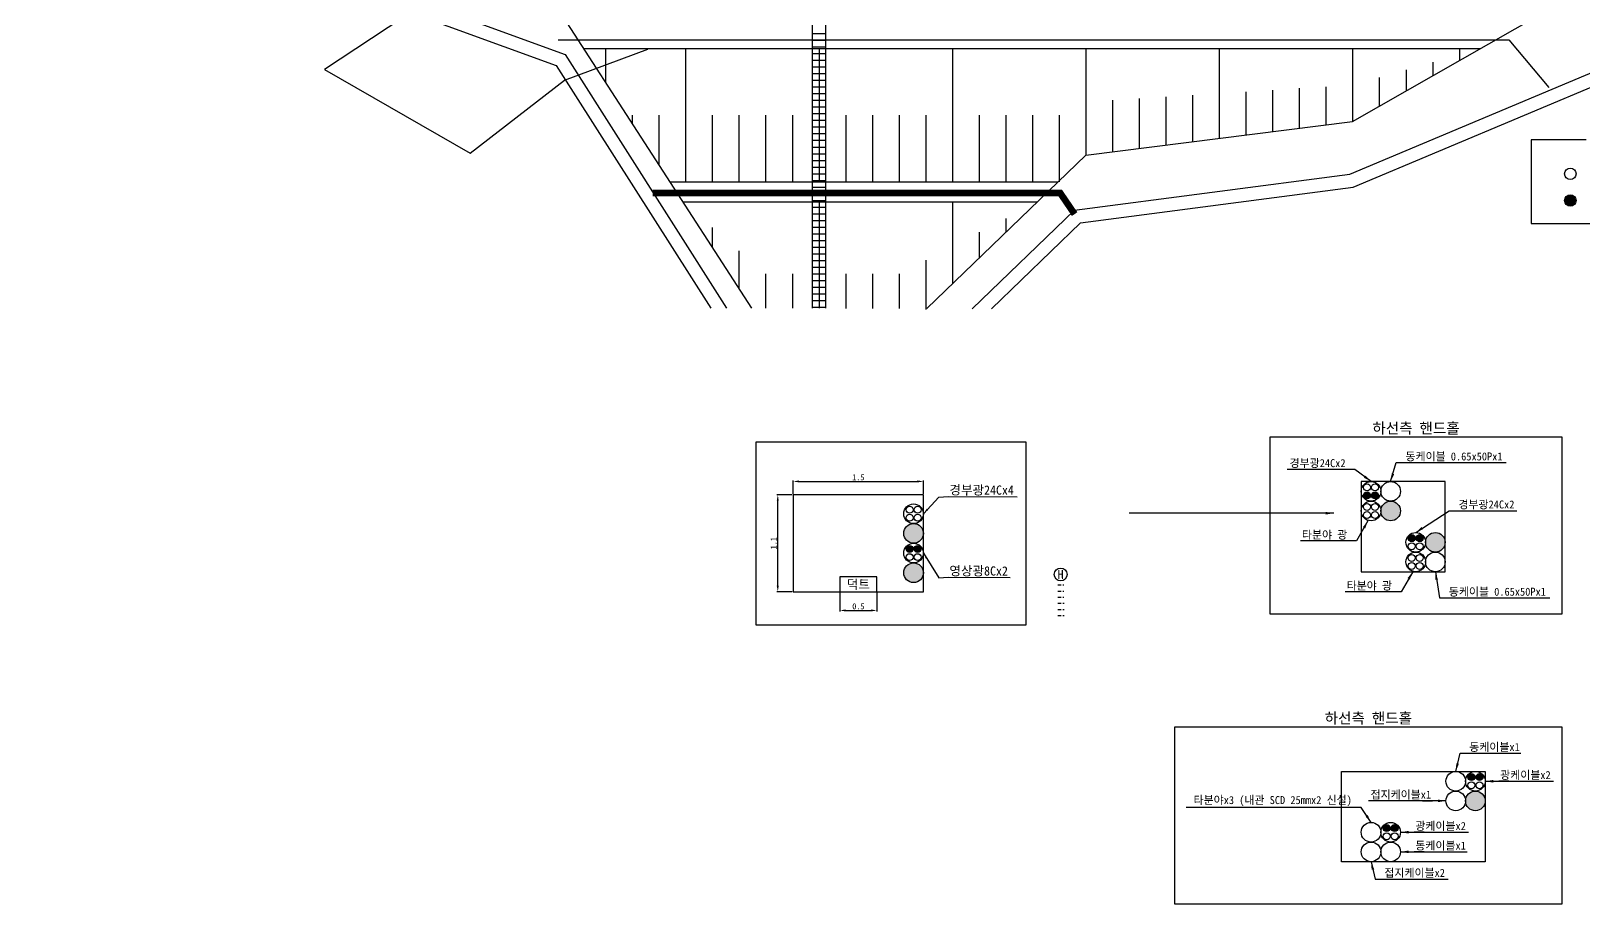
# Model space of a CAD drawing. Extents: x -284476 to -284091, y 156275 to 156450.
# Drawn here: x -284267.6 to -284151.2, y 156275.1 to 156340.6 of the extents above; entities that cross this region are included whole.
import ezdxf
from ezdxf.enums import TextEntityAlignment as Align

# ---------------------------------------------------------------- set-up
doc = ezdxf.new("R2010")
doc.units = 0
doc.header["$MEASUREMENT"] = 0
doc.linetypes.add('HIDDEN', pattern=[0.375, 0.25, -0.125])
doc.layers.get('DEFPOINTS').update_dxf_attribs({"linetype": 'CONTINUOUS'})
for name, color, linetype in [('TT-LINE', 7, 'CONTINUOUS'), ('TT-MANH', 4, 'CONTINUOUS'), ('TZ-BASE', 253, 'CONTINUOUS'), ('TZ-DIMS', 1, 'CONTINUOUS'), ('TZ-LEAL', 1, 'CONTINUOUS'), ('TZ-LEAT', 3, 'CONTINUOUS'), ('TZ-LINE', 7, 'CONTINUOUS'), ('TZ-TEX2', 3, 'CONTINUOUS'), ('TZ-TEXT', 6, 'CONTINUOUS')]:
    doc.layers.add(name, color=color, linetype=linetype)
doc.layers.add('TX-PAPR', color=2, linetype='CONTINUOUS', plot=False)
doc.styles.add('GR', font='GulimChe.ttf')
doc.styles.get("Standard").update_dxf_attribs({"font": 'GulimChe.ttf'})
doc.dimstyles.new('D150', dxfattribs={"dimscale": 0.15, "dimtxt": 3, "dimasz": 3, "dimexe": 0.5, "dimexo": 0.5, "dimgap": 0.5, "dimtad": 1, "dimdec": 0, "dimzin": 1, "dimdsep": 46, "dimlunit": 6, "dimtxsty": 'Standard', "dimcen": 1, "dimclrd": 1, "dimclre": 1, "dimclrt": 3, "dimadec": 0, "dimazin": 0, "dimtfac": 1, "dimtdec": 0, "dimtix": 1, "dimtmove": 2, "dimatfit": 3, "dimfxl": 0, "dimtvp": 2, "dimlwd": -1, "dimlwe": -1, "dimarcsym": 0})
doc.dimstyles.new('D200', dxfattribs={"dimscale": 0.2, "dimtxt": 3, "dimasz": 3, "dimexe": 0.5, "dimexo": 0.5, "dimgap": 0.5, "dimtad": 1, "dimdec": 0, "dimzin": 1, "dimdsep": 46, "dimlunit": 6, "dimtxsty": 'Standard', "dimcen": 1, "dimclrd": 1, "dimclre": 1, "dimclrt": 3, "dimadec": 0, "dimazin": 0, "dimtfac": 1, "dimtdec": 0, "dimtix": 1, "dimtmove": 2, "dimatfit": 3, "dimfxl": 0, "dimtvp": 2, "dimlwd": -1, "dimlwe": -1, "dimarcsym": 0})

# ---------------------------------------------------------------- blocks, each defined once
blk = doc.blocks.new('*D15')
at = {"layer": 'DEFPOINTS', "color": 0, "ltscale": 2}
for p in [(-284207, 156298.54), (-284204.21, 156298.54), (-284204.21, 156297.13)]:
    blk.add_point(p, dxfattribs=at)
at = {"layer": 'TZ-DIMS', "color": 1, "ltscale": 2}
for p, q in [((-284207, 156298.47), (-284207, 156297.06)), ((-284204.21, 156298.47), (-284204.21, 156297.06)), ((-284206.55, 156297.13), (-284204.66, 156297.13))]:
    blk.add_line(p, q, dxfattribs=at)
for points in [[(-284206.55, 156297.21), (-284206.55, 156297.06), (-284207, 156297.13)], [(-284204.66, 156297.21), (-284204.66, 156297.06), (-284204.21, 156297.13)]]:
    blk.add_solid(points, dxfattribs=at)
at = {"layer": 'TZ-DIMS', "color": 3, "ltscale": 2, "insert": (-284205.6, 156297.44), "char_height": 0.45, "attachment_point": 5}
blk.add_mtext('0.5', dxfattribs=at)
blk = doc.blocks.new('*D16')
at = {"layer": 'DEFPOINTS', "color": 0, "ltscale": 2}
for p in [(-284211.64, 156305.8), (-284210.49, 156305.8), (-284210.49, 156298.54)]:
    blk.add_point(p, dxfattribs=at)
at = {"layer": 'TZ-DIMS', "color": 1, "ltscale": 2}
for p, q in [((-284210.56, 156305.8), (-284211.72, 156305.8)), ((-284211.64, 156298.99), (-284211.64, 156305.35)), ((-284210.56, 156298.54), (-284211.72, 156298.54))]:
    blk.add_line(p, q, dxfattribs=at)
for points in [[(-284211.72, 156305.35), (-284211.57, 156305.35), (-284211.64, 156305.8)], [(-284211.72, 156298.99), (-284211.57, 156298.99), (-284211.64, 156298.54)]]:
    blk.add_solid(points, dxfattribs=at)
at = {"layer": 'TZ-DIMS', "color": 3, "ltscale": 2, "insert": (-284211.95, 156302.17), "char_height": 0.45, "attachment_point": 5, "rotation": 90}
blk.add_mtext('1.1', dxfattribs=at)
blk = doc.blocks.new('*D17')
at = {"layer": 'DEFPOINTS', "color": 0, "ltscale": 2}
for p in [(-284200.72, 156306.8), (-284210.49, 156305.8), (-284200.72, 156305.8)]:
    blk.add_point(p, dxfattribs=at)
at = {"layer": 'TZ-DIMS', "color": 1, "ltscale": 2}
for p, q in [((-284210.49, 156305.87), (-284210.49, 156306.88)), ((-284210.04, 156306.8), (-284201.17, 156306.8)), ((-284200.72, 156305.87), (-284200.72, 156306.88))]:
    blk.add_line(p, q, dxfattribs=at)
for points in [[(-284210.04, 156306.88), (-284210.04, 156306.73), (-284210.49, 156306.8)], [(-284201.17, 156306.88), (-284201.17, 156306.73), (-284200.72, 156306.8)]]:
    blk.add_solid(points, dxfattribs=at)
at = {"layer": 'TZ-DIMS', "color": 3, "ltscale": 2, "insert": (-284205.6, 156307.11), "char_height": 0.45, "attachment_point": 5}
blk.add_mtext('1.5', dxfattribs=at)

msp = doc.modelspace()

# ---------------------------------------------------------------- hatches: boundary and pattern name
at = {"layer": 'TZ-LINE', "ltscale": 2}
h = msp.add_hatch(color=256, dxfattribs=at)
h.dxf.hatch_style = 1
h.paths.add_polyline_path([(-284152.66, 156327.86, 1), (-284151.81, 156327.86, 1)])

# ---------------------------------------------------------------- linework, layer by layer
at = {"layer": 'TT-LINE', "linetype": 'HIDDEN', "elevation": -33162.6}
for points in [[(-284190.65, 156299.05), (-284190.19, 156299.05)], [(-284190.65, 156298.59), (-284190.19, 156298.59)], [(-284190.65, 156298.13), (-284190.19, 156298.13)], [(-284190.64, 156297.67), (-284190.18, 156297.67)], [(-284190.64, 156297.21), (-284190.18, 156297.21)], [(-284190.64, 156296.75), (-284190.18, 156296.75)]]:
    msp.add_lwpolyline(points, dxfattribs=at)
at = {"layer": 'TT-MANH'}
msp.add_circle((-284190.44, 156299.83, -33162.6), 0.484, dxfattribs=at)
at = {"layer": 'TZ-BASE'}
for p, q in [((-284209.06, 156350.95, -7842.38), (-284209.06, 156319.78, -7842.38)), ((-284208.06, 156350.95, -7842.38), (-284208.06, 156319.78, -7842.38)), ((-284168.55, 156333.79, -7842.38), (-284148.55, 156345.2, -7842.38)), ((-284228.55, 156342.88, -7842.38), (-284213.61, 156319.79, -7842.38)), ((-284209.06, 156340.37, -7842.38), (-284208.06, 156340.37, -7842.38)), ((-284228.1, 156339.9, -7842.38), (-284156.84, 156339.9, -7842.38)), ((-284226.2, 156339.25, -7842.38), (-284158.98, 156339.25, -7842.38)), ((-284224.55, 156339.25, -7842.38), (-284224.55, 156336.69, -7842.38)), ((-284218.55, 156339.25, -7842.38), (-284218.55, 156329.25, -7842.38)), ((-284209.06, 156339.87, -7842.38), (-284208.06, 156339.87, -7842.38)), ((-284209.06, 156339.37, -7842.38), (-284208.06, 156339.37, -7842.38)), ((-284208.55, 156339.25, -7842.38), (-284208.55, 156329.25, -7842.38)), ((-284198.55, 156339.25, -7842.38), (-284198.55, 156329.25, -7842.38)), ((-284188.55, 156339.25, -7842.38), (-284188.55, 156331.26, -7842.38)), ((-284178.55, 156339.25, -7842.38), (-284178.55, 156332.52, -7842.38)), ((-284168.55, 156339.25, -7842.38), (-284168.55, 156333.79, -7842.38)), ((-284160.55, 156339.25, -7842.38), (-284160.55, 156338.35, -7842.38)), ((-284156.84, 156339.9, -7842.38), (-284153.85, 156336.33, -7842.38)), ((-284209.06, 156338.87, -7842.38), (-284208.06, 156338.87, -7842.38)), ((-284209.06, 156338.37, -7842.38), (-284208.06, 156338.37, -7842.38)), ((-284162.55, 156338.23, -7842.38), (-284162.55, 156337.21, -7842.38)), ((-284209.06, 156337.87, -7842.38), (-284208.06, 156337.87, -7842.38)), ((-284209.06, 156337.37, -7842.38), (-284208.06, 156337.37, -7842.38)), ((-284209.06, 156336.87, -7842.38), (-284208.06, 156336.87, -7842.38)), ((-284166.55, 156337.09, -7842.38), (-284166.55, 156334.93, -7842.38)), ((-284164.55, 156337.66, -7842.38), (-284164.55, 156336.07, -7842.38)), ((-284209.06, 156336.37, -7842.38), (-284208.06, 156336.37, -7842.38)), ((-284209.06, 156335.87, -7842.38), (-284208.06, 156335.87, -7842.38)), ((-284182.55, 156335.63, -7842.38), (-284182.55, 156332.02, -7842.38)), ((-284180.55, 156335.76, -7842.38), (-284180.55, 156332.27, -7842.38)), ((-284176.55, 156336.01, -7842.38), (-284176.55, 156332.78, -7842.38)), ((-284174.55, 156336.14, -7842.38), (-284174.55, 156333.03, -7842.38)), ((-284172.55, 156336.27, -7842.38), (-284172.55, 156333.28, -7842.38)), ((-284170.55, 156336.39, -7842.38), (-284170.55, 156333.54, -7842.38)), ((-284209.06, 156335.37, -7842.38), (-284208.06, 156335.37, -7842.38)), ((-284209.06, 156334.87, -7842.38), (-284208.06, 156334.87, -7842.38)), ((-284186.55, 156335.38, -7842.38), (-284186.55, 156331.51, -7842.38)), ((-284184.55, 156335.51, -7842.38), (-284184.55, 156331.76, -7842.38)), ((-284222.55, 156334.25, -7842.38), (-284222.55, 156333.6, -7842.38)), ((-284220.55, 156334.25, -7842.38), (-284220.55, 156330.51, -7842.38)), ((-284216.55, 156334.25, -7842.38), (-284216.55, 156329.25, -7842.38)), ((-284214.55, 156334.25, -7842.38), (-284214.55, 156329.25, -7842.38)), ((-284212.55, 156334.25, -7842.38), (-284212.55, 156329.25, -7842.38)), ((-284210.55, 156334.25, -7842.38), (-284210.55, 156329.25, -7842.38)), ((-284209.06, 156334.37, -7842.38), (-284208.06, 156334.37, -7842.38)), ((-284209.06, 156333.87, -7842.38), (-284208.06, 156333.87, -7842.38)), ((-284209.06, 156333.37, -7842.38), (-284208.06, 156333.37, -7842.38)), ((-284206.55, 156334.25, -7842.38), (-284206.55, 156329.25, -7842.38)), ((-284204.55, 156334.25, -7842.38), (-284204.55, 156329.25, -7842.38)), ((-284202.55, 156334.25, -7842.38), (-284202.55, 156329.25, -7842.38)), ((-284200.55, 156334.25, -7842.38), (-284200.55, 156329.25, -7842.38)), ((-284196.55, 156334.25, -7842.38), (-284196.55, 156329.25, -7842.38)), ((-284194.55, 156334.25, -7842.38), (-284194.55, 156329.25, -7842.38)), ((-284192.55, 156334.25, -7842.38), (-284192.55, 156329.25, -7842.38)), ((-284190.55, 156334.25, -7842.38), (-284190.55, 156329.25, -7842.38)), ((-284188.55, 156331.26, -7842.38), (-284168.55, 156333.79, -7842.38)), ((-284209.06, 156332.87, -7842.38), (-284208.06, 156332.87, -7842.38)), ((-284209.06, 156332.37, -7842.38), (-284208.06, 156332.37, -7842.38)), ((-284209.06, 156331.87, -7842.38), (-284208.06, 156331.87, -7842.38)), ((-284209.06, 156331.37, -7842.38), (-284208.06, 156331.37, -7842.38)), ((-284200.47, 156319.76, -7842.38), (-284188.55, 156331.26, -7842.38)), ((-284209.06, 156330.87, -7842.38), (-284208.06, 156330.87, -7842.38)), ((-284209.06, 156330.37, -7842.38), (-284208.06, 156330.37, -7842.38)), ((-284209.06, 156329.87, -7842.38), (-284208.06, 156329.87, -7842.38)), ((-284219.73, 156329.25, -7842.38), (-284190.64, 156329.25, -7842.38)), ((-284209.06, 156329.37, -7842.38), (-284208.06, 156329.37, -7842.38)), ((-284209.06, 156328.87, -7842.38), (-284208.06, 156328.87, -7842.38)), ((-284218.76, 156327.75, -7842.38), (-284192.19, 156327.75, -7842.38)), ((-284209.06, 156328.37, -7842.38), (-284208.06, 156328.37, -7842.38)), ((-284209.06, 156327.87, -7842.38), (-284208.06, 156327.87, -7842.38)), ((-284208.55, 156327.75, -7842.38), (-284208.55, 156319.78, -7842.38)), ((-284198.55, 156327.75, -7842.38), (-284198.55, 156321.61, -7842.38)), ((-284209.06, 156327.37, -7842.38), (-284208.06, 156327.37, -7842.38)), ((-284209.06, 156326.87, -7842.38), (-284208.06, 156326.87, -7842.38)), ((-284209.06, 156326.37, -7842.38), (-284208.06, 156326.37, -7842.38)), ((-284194.55, 156326.52, -7842.38), (-284194.55, 156325.47, -7842.38)), ((-284216.55, 156325.83, -7842.38), (-284216.55, 156324.33, -7842.38)), ((-284209.06, 156325.87, -7842.38), (-284208.06, 156325.87, -7842.38)), ((-284209.06, 156325.37, -7842.38), (-284208.06, 156325.37, -7842.38)), ((-284196.55, 156325.48, -7842.38), (-284196.55, 156323.54, -7842.38)), ((-284214.55, 156324.09, -7842.38), (-284214.55, 156321.24, -7842.38)), ((-284209.06, 156324.87, -7842.38), (-284208.06, 156324.87, -7842.38)), ((-284209.06, 156324.37, -7842.38), (-284208.06, 156324.37, -7842.38)), ((-284209.06, 156323.87, -7842.38), (-284208.06, 156323.87, -7842.38)), ((-284209.06, 156323.37, -7842.38), (-284208.06, 156323.37, -7842.38)), ((-284209.06, 156322.87, -7842.38), (-284208.06, 156322.87, -7842.38)), ((-284200.55, 156323.4, -7842.38), (-284200.55, 156319.69, -7842.38)), ((-284212.55, 156322.36, -7842.38), (-284212.55, 156319.78, -7842.38)), ((-284210.55, 156322.36, -7842.38), (-284210.55, 156319.78, -7842.38)), ((-284209.06, 156322.37, -7842.38), (-284208.06, 156322.37, -7842.38)), ((-284209.06, 156321.87, -7842.38), (-284208.06, 156321.87, -7842.38)), ((-284206.55, 156322.36, -7842.38), (-284206.55, 156319.77, -7842.38)), ((-284204.55, 156322.36, -7842.38), (-284204.55, 156319.77, -7842.38)), ((-284202.55, 156322.36, -7842.38), (-284202.55, 156319.76, -7842.38)), ((-284209.06, 156321.37, -7842.38), (-284208.06, 156321.37, -7842.38)), ((-284209.06, 156320.87, -7842.38), (-284208.06, 156320.87, -7842.38)), ((-284209.06, 156320.37, -7842.38), (-284208.06, 156320.37, -7842.38)), ((-284209.06, 156319.87, -7842.38), (-284208.06, 156319.87, -7842.38))]:
    msp.add_line(p, q, dxfattribs=at)
at = {"layer": 'TZ-BASE', "elevation": -7842.38}
for points in [[(-284267.62, 156362.42), (-284248.91, 156362.82), (-284240.73, 156365.49), (-284228.86, 156365.73), (-284217.13, 156364.75), (-284223.31, 156355), (-284230.21, 156347.88), (-284245.61, 156337.68), (-284234.71, 156331.41), (-284227.64, 156336.88), (-284221.37, 156339.2)], [(-284248.07, 156346.27), (-284227.59, 156338.8), (-284215.48, 156319.79)], [(-284248.41, 156345.33), (-284228.25, 156337.98), (-284216.67, 156319.79)], [(-284197.07, 156319.75), (-284189.41, 156327.13), (-284168.77, 156329.84), (-284142.64, 156340.81)], [(-284195.63, 156319.75), (-284188.95, 156326.18), (-284168.51, 156328.86), (-284142.82, 156339.65)]]:
    msp.add_lwpolyline(points, dxfattribs=at)
at = {"layer": 'TZ-BASE', "const_width": 0.5, "elevation": -7842.38}
msp.add_lwpolyline([(-284221.02, 156328.42), (-284190.47, 156328.42), (-284189.39, 156326.84)], dxfattribs=at)
at = {"layer": 'TZ-LINE', "ltscale": 2, "elevation": -7700.17}
msp.add_lwpolyline([(-284151.05, 156332.4), (-284155.17, 156332.4), (-284155.17, 156326.13), (-284144.26, 156326.13), (-284144.26, 156332.4), (-284147.88, 156332.4)], dxfattribs=at)
at = {"layer": 'TZ-LINE', "ltscale": 2}
for centre in [(-284152.23, 156329.86, -7700.17), (-284152.23, 156327.86, -7700.17)]:
    msp.add_circle(centre, 0.427, dxfattribs=at)

# ---------------------------------------------------------------- texts
at = {"layer": 'TT-MANH', "linetype": 'ByBlock', "style": 'GR'}
msp.add_text('H', height=0.691, rotation=0.5681, dxfattribs=at).set_placement((-284190.44, 156299.83, -33162.6), align=Align.MIDDLE)

# ---------------------------------------------------------------- wipeouts: each hides what was drawn before it
for points in [[(-284174.73, 156310.15), (-284174.73, 156296.86), (-284152.87, 156296.86), (-284152.87, 156310.15)], [(-284213.25, 156309.76), (-284213.25, 156296.03), (-284193.06, 156296.03), (-284193.06, 156309.76)], [(-284181.87, 156288.42), (-284181.87, 156275.13), (-284152.87, 156275.13), (-284152.87, 156288.42)]]:
    msp.add_wipeout(points).dxf.layer = 'TX-PAPR'

# ---------------------------------------------------------------- next in the draw order: hatches: boundary and pattern name
at = {"layer": 'TZ-LINE'}
h = msp.add_hatch(color=256, dxfattribs=at)
h.dxf.hatch_style = 1
h.paths.add_polyline_path([(-284167.73, 156305.76, 1), (-284167.21, 156305.76, 1)])
h = msp.add_hatch(color=256, dxfattribs=at)
h.dxf.hatch_style = 1
h.paths.add_polyline_path([(-284166.61, 156305.76, -1), (-284167.13, 156305.76, -1)])
h = msp.add_hatch(color=256, dxfattribs=at)
h.dxf.hatch_style = 1
h.paths.add_polyline_path([(-284164.96, 156304.59, 1), (-284166.43, 156304.59, 1)])
h = msp.add_hatch(color=256, dxfattribs=at)
h.dxf.hatch_style = 1
h.paths.add_polyline_path([(-284202.19, 156302.91, 1), (-284200.72, 156302.91, 1)])
h.paths.add_polyline_path([(-284200.72, 156299.96, 1), (-284202.19, 156299.96, 1)])
h = msp.add_hatch(color=256, dxfattribs=at)
h.dxf.hatch_style = 1
h.paths.add_polyline_path([(-284163.08, 156302.24, 1), (-284161.61, 156302.24, 1)])
h = msp.add_hatch(color=256, dxfattribs=at)
h.dxf.hatch_style = 1
h.paths.add_polyline_path([(-284202.02, 156301.74, -1), (-284201.5, 156301.74, -1)])
h = msp.add_hatch(color=256, dxfattribs=at)
h.dxf.hatch_style = 1
h.paths.add_polyline_path([(-284200.9, 156301.74, 1), (-284201.41, 156301.74, 1)])
h = msp.add_hatch(color=256, dxfattribs=at)
h.dxf.hatch_style = 1
h.paths.add_polyline_path([(-284164.38, 156302.55, -1), (-284163.86, 156302.55, -1)])
h = msp.add_hatch(color=256, dxfattribs=at)
h.dxf.hatch_style = 1
h.paths.add_polyline_path([(-284163.26, 156302.55, 1), (-284163.78, 156302.55, 1)])
h = msp.add_hatch(color=256, dxfattribs=at)
h.dxf.hatch_style = 1
h.paths.add_polyline_path([(-284159.91, 156284.64, -1), (-284159.39, 156284.64, -1)])
h = msp.add_hatch(color=256, dxfattribs=at)
h.dxf.hatch_style = 1
h.paths.add_polyline_path([(-284158.79, 156284.64, 1), (-284159.3, 156284.64, 1)])
h = msp.add_hatch(color=256, dxfattribs=at)
h.dxf.hatch_style = 1
h.paths.add_polyline_path([(-284158.61, 156282.86, 1), (-284160.08, 156282.86, 1)])
h = msp.add_hatch(color=256, dxfattribs=at)
h.dxf.hatch_style = 1
h.paths.add_polyline_path([(-284166.26, 156280.82, -1), (-284165.74, 156280.82, -1)])
h = msp.add_hatch(color=256, dxfattribs=at)
h.dxf.hatch_style = 1
h.paths.add_polyline_path([(-284165.14, 156280.82, 1), (-284165.65, 156280.82, 1)])

# ---------------------------------------------------------------- next in the draw order: linework, layer by layer
for points in [[(-284167.91, 156300.03), (-284161.61, 156300.03), (-284161.61, 156306.8), (-284167.91, 156306.8)], [(-284210.49, 156305.8), (-284210.49, 156298.54), (-284200.72, 156298.54), (-284200.72, 156305.8)], [(-284207, 156298.54), (-284204.21, 156298.54), (-284204.21, 156299.66), (-284207, 156299.66)], [(-284158.61, 156278.3), (-284169.38, 156278.3), (-284169.38, 156285.07), (-284158.61, 156285.07)]]:
    msp.add_lwpolyline(points, close=True, dxfattribs=at)
at = {"layer": 'TZ-LINE', "ltscale": 2}
for centre, radius in [((-284167.17, 156306.06), 0.737), ((-284167.47, 156306.36), 0.259), ((-284166.87, 156306.36), 0.259), ((-284165.7, 156306.06), 0.737), ((-284167.17, 156304.59), 0.737), ((-284167.47, 156305.76), 0.259), ((-284166.87, 156305.76), 0.259), ((-284165.7, 156304.59), 0.737), ((-284201.46, 156304.38), 0.737), ((-284201.76, 156304.68), 0.259), ((-284201.76, 156304.08), 0.259), ((-284201.16, 156304.68), 0.259), ((-284201.16, 156304.08), 0.259), ((-284167.47, 156304.89), 0.259), ((-284167.47, 156304.28), 0.259), ((-284166.87, 156304.89), 0.259), ((-284166.87, 156304.28), 0.259), ((-284201.46, 156302.91), 0.737), ((-284163.82, 156302.24), 0.737), ((-284162.35, 156302.24), 0.737), ((-284201.46, 156301.43), 0.737), ((-284201.76, 156301.74), 0.259), ((-284201.16, 156301.74), 0.259), ((-284164.12, 156302.55), 0.259), ((-284164.12, 156301.94), 0.259), ((-284163.52, 156302.55), 0.259), ((-284163.52, 156301.94), 0.259), ((-284201.46, 156299.96), 0.737), ((-284201.76, 156301.13), 0.259), ((-284201.16, 156301.13), 0.259), ((-284163.82, 156300.77), 0.737), ((-284164.12, 156301.07), 0.259), ((-284164.12, 156300.47), 0.259), ((-284163.52, 156301.07), 0.259), ((-284163.52, 156300.47), 0.259), ((-284162.35, 156300.77), 0.737), ((-284160.82, 156284.33), 0.737), ((-284159.35, 156284.33), 0.737), ((-284159.65, 156284.64), 0.259), ((-284159.04, 156284.64), 0.259), ((-284160.82, 156282.86), 0.737), ((-284159.35, 156282.86), 0.737), ((-284159.65, 156284.03), 0.259), ((-284159.04, 156284.03), 0.259), ((-284167.17, 156280.51), 0.737), ((-284165.7, 156280.51), 0.737), ((-284166, 156280.82), 0.259), ((-284165.4, 156280.82), 0.259), ((-284167.17, 156279.04), 0.737), ((-284165.7, 156279.04), 0.737), ((-284166, 156280.21), 0.259), ((-284165.4, 156280.21), 0.259)]:
    msp.add_circle(centre, radius, dxfattribs=at)
at = {"layer": 'TZ-TEXT'}
for points in [[(-284174.73, 156310.15), (-284152.87, 156310.15), (-284152.87, 156296.86), (-284174.73, 156296.86)], [(-284213.25, 156309.76), (-284193.06, 156309.76), (-284193.06, 156296.03), (-284213.25, 156296.03)], [(-284181.87, 156288.42), (-284152.87, 156288.42), (-284152.87, 156275.13), (-284181.87, 156275.13)]]:
    msp.add_lwpolyline(points, close=True, dxfattribs=at)

# ---------------------------------------------------------------- next in the draw order: texts
at = {"layer": 'TZ-DIMS', "char_height": 0.6}
for s, insert, attachment_point in [('동케이블 0.65x50Px1', (-284164.59, 156308.31), 7), ('경부광24Cx2', (-284169.08, 156307.81), 9), ('경부광24Cx2', (-284160.62, 156304.71), 7), ('타분야 광', (-284168.95, 156302.44), 9), ('타분야 광', (-284165.6, 156298.62), 9), ('동케이블 0.65x50Px1', (-284161.34, 156298.17), 7), ('동케이블x1', (-284159.81, 156286.53), 7), ('광케이블x2', (-284157.49, 156284.43), 7), ('타분야x3 (내관 SCD 25mmx2 신설)', (-284168.61, 156282.46), 9), ('접지케이블x1', (-284162.67, 156282.96), 9), ('광케이블x2', (-284163.85, 156280.61), 7), ('동케이블x1', (-284163.85, 156279.14), 7), ('접지케이블x2', (-284166.17, 156277.1), 7)]:
    msp.add_mtext(s, dxfattribs=dict(at, insert=insert, attachment_point=attachment_point))
at = {"layer": 'TZ-DIMS', "char_height": 0.691, "attachment_point": 7, "rotation": 359.7759}
for s, insert in [('경부광24Cx4', (-284198.78, 156305.75)), ('영상광8Cx2', (-284198.78, 156299.69))]:
    msp.add_mtext(s, dxfattribs=dict(at, insert=insert))
at = {"layer": 'TZ-LEAT'}
msp.add_text('덕트', height=0.691, rotation=359.9551, dxfattribs=at).set_placement((-284205.6, 156299.1), align=Align.MIDDLE)
at = {"layer": 'TZ-TEX2'}
for p in [(-284163.8, 156310.81), (-284167.37, 156289.08)]:
    msp.add_text('하선측 핸드홀', height=0.8, dxfattribs=at).set_placement(p, align=Align.MIDDLE)

# ---------------------------------------------------------------- next in the draw order: dimensions: what is measured, and where the dimension line sits
at = {"layer": 'TZ-DIMS', "ltscale": 2}
for base, p1, p2, text, picture, middle in [((-284200.72, 156306.8), (-284210.49, 156305.8), (-284200.72, 156305.8), '1.5', '*D17', (-284205.6, 156307.11)), ((-284204.21, 156297.13), (-284207, 156298.54), (-284204.21, 156298.54), '0.5', '*D15', (-284205.6, 156297.44))]:
    dim = msp.add_linear_dim(base=base, p1=p1, p2=p2, text=text, dimstyle='D150', dxfattribs=at)
    dim.commit()
    dim.dimension.update_dxf_attribs({"geometry": picture, "text_midpoint": middle})
dim = msp.add_linear_dim(base=(-284211.64, 156305.8), p1=(-284210.49, 156298.54), p2=(-284210.49, 156305.8), angle=90, text='1.1', dimstyle='D150', dxfattribs=at)
dim.commit()
dim.dimension.update_dxf_attribs({"geometry": '*D16', "text_midpoint": (-284211.95, 156302.17)})

# ---------------------------------------------------------------- next in the draw order: leaders
at = {"layer": 'TZ-DIMS', "annotation_type": 0, "has_hookline": 1}
for points, hookline_direction, text_width in [([(-284167.17, 156306.8), (-284168.39, 156307.71), (-284168.98, 156307.71)], 1, 4.39), ([(-284165.7, 156306.8), (-284165.28, 156308.21), (-284164.69, 156308.21)], 0, 7.56), ([(-284163.82, 156302.98), (-284161.31, 156304.61), (-284160.72, 156304.61)], 0, 4.39), ([(-284167.4, 156303.85), (-284168.26, 156302.34), (-284168.85, 156302.34)], 1, 3.5), ([(-284164.05, 156300.03), (-284164.91, 156298.52), (-284165.5, 156298.52)], 1, 3.5), ([(-284162.35, 156300.03), (-284162.03, 156298.07), (-284161.44, 156298.07)], 0, 7.56), ([(-284160.82, 156285.07), (-284160.5, 156286.43), (-284159.91, 156286.43)], 0, 3.88), ([(-284158.61, 156284.33), (-284156.85, 156284.33), (-284157.59, 156284.33)], 0, 3.99), ([(-284167.17, 156281.25), (-284167.92, 156282.36), (-284168.51, 156282.36)], 1, 12.43), ([(-284161.56, 156282.86), (-284163.32, 156282.86), (-284162.57, 156282.86)], 1, 4.69), ([(-284164.96, 156280.51), (-284163.2, 156280.51), (-284163.95, 156280.51)], 0, 3.99), ([(-284164.96, 156279.04), (-284163.2, 156279.04), (-284163.95, 156279.04)], 0, 3.88), ([(-284167.17, 156278.3), (-284166.86, 156277), (-284166.27, 156277)], 0, 4.79)]:
    msp.add_leader(points, dimstyle='D200', dxfattribs=dict(at, hookline_direction=hookline_direction, text_width=text_width))
at = {"layer": 'TZ-LEAL', "annotation_type": 0, "has_hookline": 1, "hookline_direction": 0, "horizontal_direction": (0.999992, -0.003911, 0)}
for points, text_width in [([(-284200.72, 156304.38), (-284199.58, 156305.63), (-284198.86, 156305.67)], 5.08), ([(-284200.72, 156301.43), (-284199.58, 156299.58), (-284198.86, 156299.62)], 4.56)]:
    msp.add_leader(points, dimstyle='D150', dxfattribs=dict(at, text_width=text_width))
at = {"layer": 'TZ-LEAL'}
msp.add_leader([(-284169.97, 156304.42, -0.23), (-284185.3, 156304.42, -0.23)], dimstyle='D200', dxfattribs=at)

doc.saveas('drawing.dxf')
